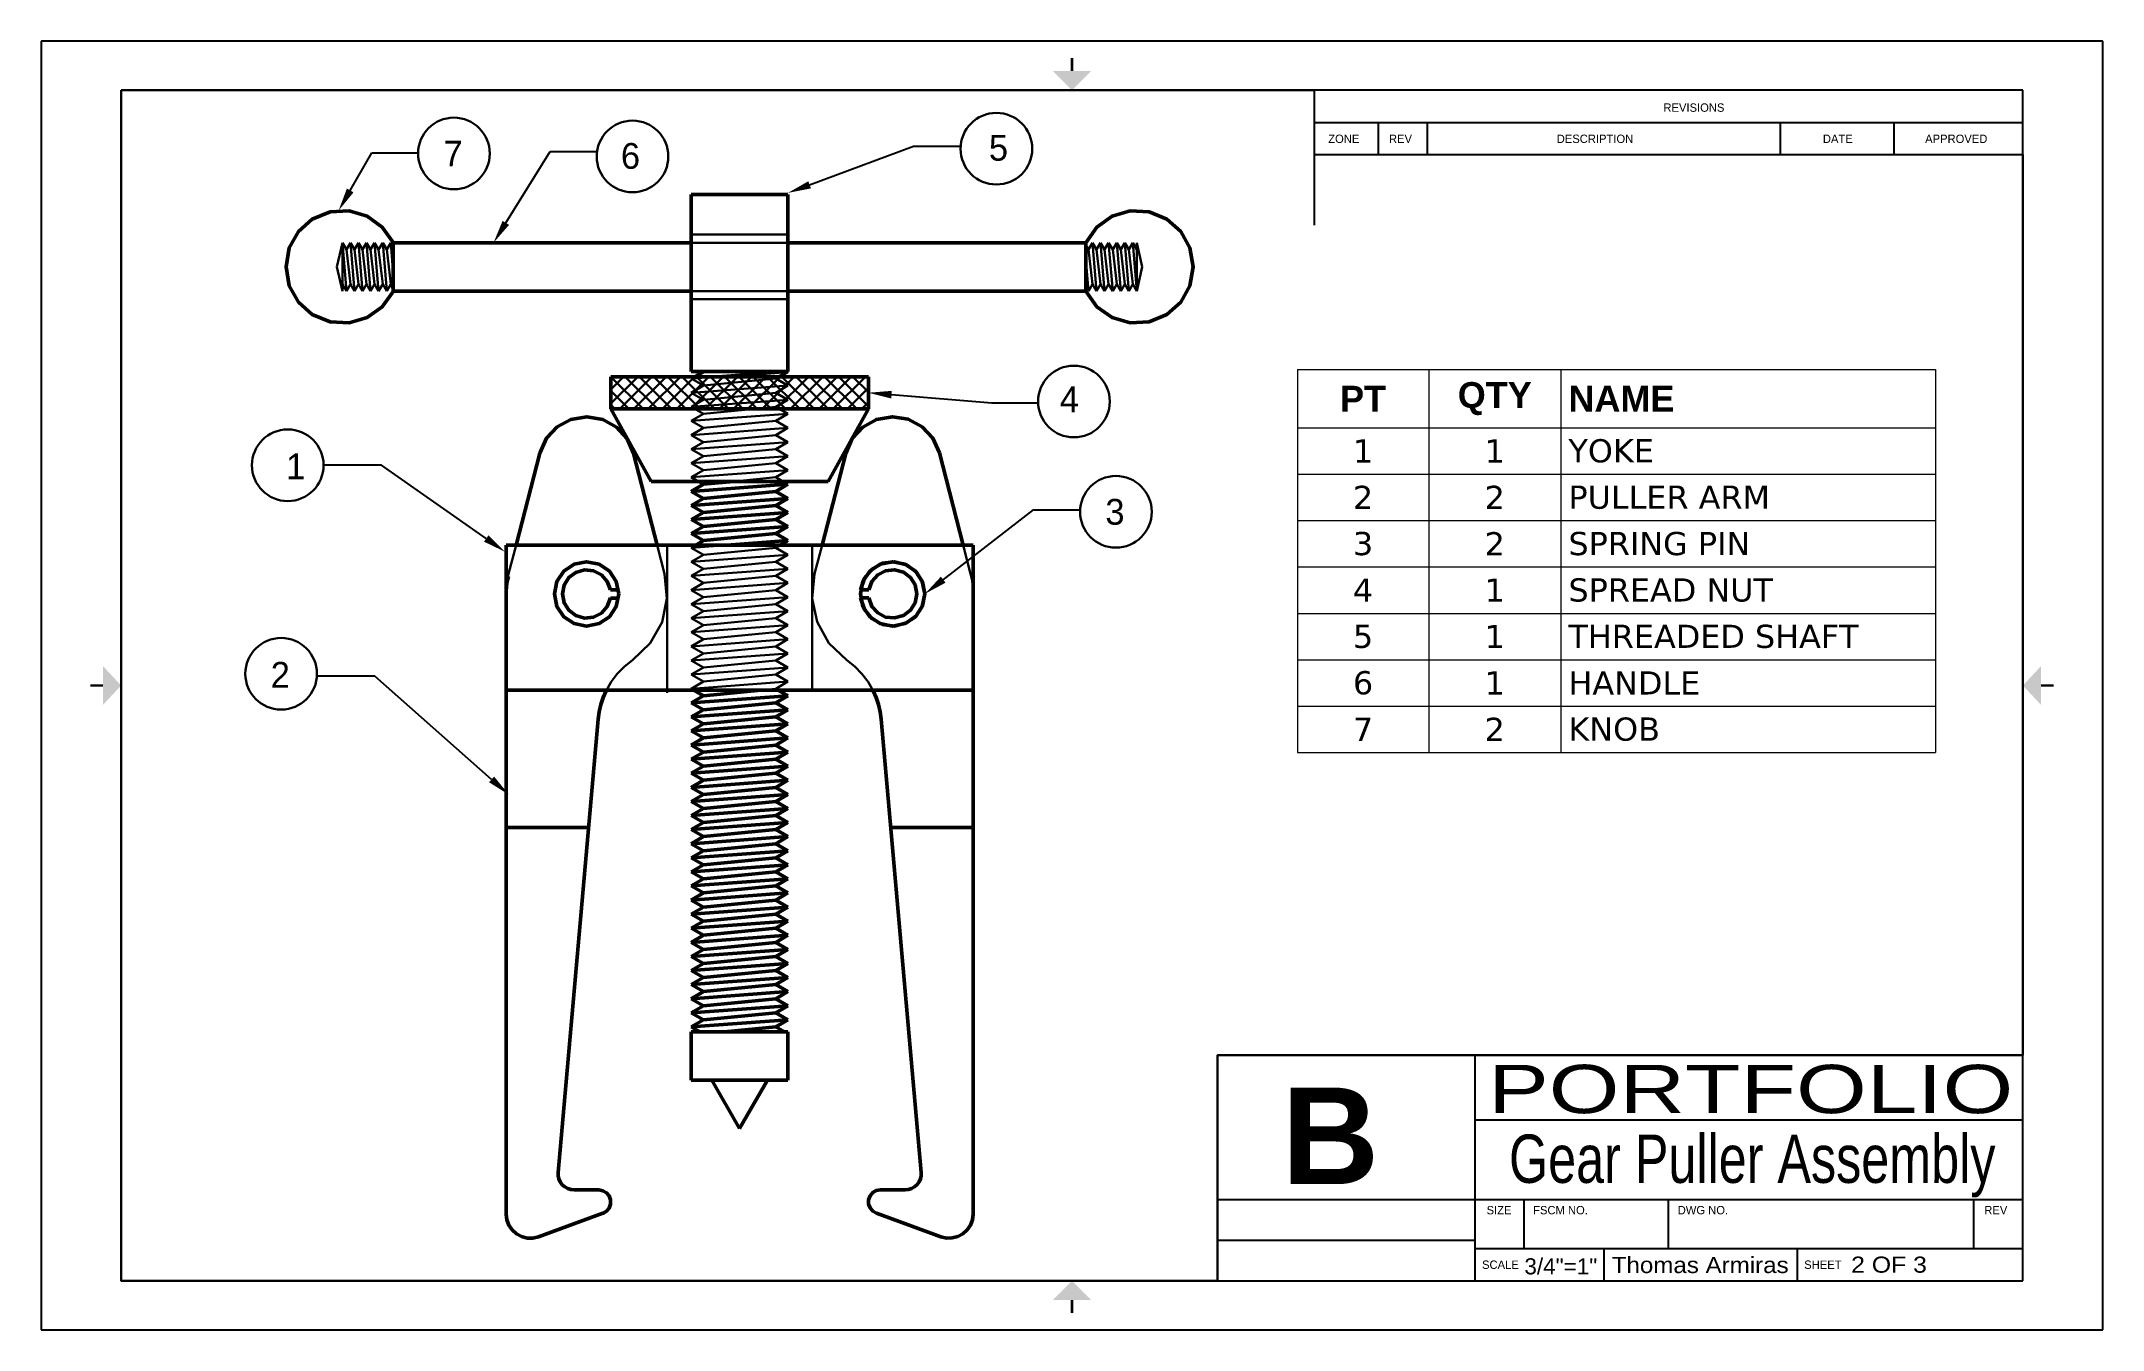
# Paper-space layout 'ASSEMBLY DRAWING' of a CAD drawing. Header units: millimetres, sheet in inches. Extents: x 0 to 16, y 0 to 10.
# The model-space entities are those that its viewports show. They can reach past a viewport. Long polylines and large blocks are cut down to what shows.
import ezdxf
from ezdxf import colors
from ezdxf.entities.mleader import LeaderData, LeaderLine
from ezdxf.enums import TextEntityAlignment as Align
from ezdxf.math import Vec2, Vec3

# ---------------------------------------------------------------- set-up
doc = ezdxf.new("R2010")
doc.units = ezdxf.units.MM
doc.header["$LTSCALE"] = 5
doc.header["$MEASUREMENT"] = 0
doc.linetypes.add('HIDDEN', pattern=[0.375, 0.25, -0.125])
doc.linetypes.add('HIDDEN2', pattern=[0.1875, 0.125, -0.0625])
doc.layers.get('0').update_dxf_attribs({"lineweight": 5})
for name, color, linetype, lineweight in [('CONSTRUCTION', 254, 'HIDDEN2', 5), ('HATCH', 4, 'Continuous', 30), ('OBJ', 5, 'Continuous', 50), ('TABLE', 1, 'Continuous', 30), ('TEXT', 250, 'Continuous', 30)]:
    doc.layers.add(name, color=color, linetype=linetype, lineweight=lineweight)
doc.layers.add('HID', color=7, linetype='HIDDEN', lineweight=30, true_color=0x00d1d1)
doc.layers.add('Title Block', color=7, linetype='Continuous')
doc.layers.add('VIEWPORT', color=250, linetype='Continuous')
doc.styles.add('Roman', font='stylu.ttf')
doc.styles.add('SANSSERIFBOLD', font='sasb____.pfb', dxfattribs={"height": 0.75})
doc.styles.add('SANSSERIFBOLDOBLIQUE', font='sasbo___.pfb', dxfattribs={"height": 0.375})
doc.styles.get("Standard").update_dxf_attribs({"font": 'verdana.ttf'})
doc.styles.add('style1', font='arial.ttf')

# ---------------------------------------------------------------- blocks, each defined once
blk = doc.blocks.new('ANSI B title block')
at = {"layer": 'Title Block'}
for p, q in [((16, 10), (0, 10)), ((0, 10), (0, 0)), ((16, 0), (16, 10)), ((15.38, 9.62), (0.62, 9.62)), ((0.62, 9.62), (0.62, 0.38)), ((9.88, 9.62), (9.88, 8.5727)), ((15.38, 0.38), (15.38, 9.62)), ((9.88, 9.37), (15.38, 9.37)), ((10.38, 9.12), (10.38, 9.37)), ((10.76, 9.12), (10.76, 9.37)), ((13.5, 9.12), (13.5, 9.37)), ((14.38, 9.12), (14.38, 9.37)), ((9.88, 9.12), (15.38, 9.12)), ((9.13, 2.13), (15.38, 2.13)), ((9.13, 0.38), (9.13, 2.13)), ((11.13, 0.38), (11.13, 2.13)), ((11.13, 1.63), (15.38, 1.63)), ((9.13, 1.01), (15.38, 1.01)), ((11.51, 0.63), (11.51, 1.01)), ((12.63, 0.63), (12.63, 1.01)), ((15, 0.63), (15, 1.01)), ((9.13, 0.695), (11.13, 0.695)), ((11.13, 0.63), (15.38, 0.63)), ((12.13, 0.38), (12.13, 0.63)), ((13.63, 0.38), (13.63, 0.63)), ((0.62, 0.38), (15.38, 0.38)), ((0, 0), (16, 0))]:
    blk.add_line(p, q, dxfattribs=at)
at = {"layer": 'Title Block', "const_width": 0.02}
for points in [[(8, 9.87), (8, 9.77)], [(0.38, 5), (0.48, 5)], [(15.62, 5), (15.52, 5)], [(8, 0.13), (8, 0.23)]]:
    blk.add_lwpolyline(points, dxfattribs=at)
at = {"layer": 'Title Block'}
for points in [[(7.85, 9.77), (8.15, 9.77), (8, 9.62)], [(0.48, 4.85), (0.48, 5.15), (0.62, 5)], [(15.52, 4.85), (15.52, 5.15), (15.38, 5)], [(7.85, 0.23), (8.15, 0.23), (8, 0.38)]]:
    blk.add_solid(points, dxfattribs=at)
at = {"color": 0, "style": 'Roman', "flags": 8}
for tag, p in [('FNAME', (-0.05, 6)), ('REVDATE', (-0.05, 3)), ('USER', (-0.05, 0))]:
    blk.add_attdef(tag, p, '', height=0.15, rotation=90, dxfattribs=at)
at = {"layer": 'Title Block', "style": 'Roman'}
for s, p in [('REVISIONS', (12.5902, 9.4525)), ('ZONE', (9.9887, 9.2103)), ('REV', (10.4601, 9.2103)), ('DESCRIPTION', (11.762, 9.2103)), ('DATE', (13.8277, 9.2103)), ('APPROVED', (14.6214, 9.2103)), ('SIZE', (11.2179, 0.8959)), ('FSCM NO.', (11.5789, 0.8959)), ('DWG NO.', (12.701, 0.8959)), ('REV', (15.0805, 0.8959)), ('SCALE', (11.1823, 0.4725)), ('SHEET', (13.6828, 0.4725))]:
    blk.add_text(s, height=0.065, dxfattribs=at).set_placement(p)
blk = doc.blocks.new('*T75')
at = {"layer": 'TABLE', "color": 0, "linetype": 'ByBlock', "lineweight": -2, "transparency": 16777216}
for p, q in [((0, 0), (4.954, 0)), ((0, 0), (0, -2.973)), ((1.021, 0), (1.021, -2.973)), ((2.044, 0), (2.044, -2.973)), ((4.954, 0), (4.954, -2.973)), ((0, -0.453), (4.954, -0.453)), ((0, -0.813), (4.954, -0.813)), ((0, -1.173), (4.954, -1.173)), ((0, -1.533), (4.954, -1.533)), ((0, -1.893), (4.954, -1.893)), ((0, -2.253), (4.954, -2.253)), ((0, -2.613), (4.954, -2.613)), ((0, -2.973), (4.954, -2.973))]:
    blk.add_line(p, q, dxfattribs=at)
at = {"layer": 'TABLE', "color": 0, "transparency": 16777216}
for s, insert, char_height, width, attachment_point in [('{\\fArial|b1|i0|c0|p34;PT}', (0.51, -0.227), 0.2, 0.90084, 5), ('{\\fArial|b1|i0|c0|p34;QTY}', (1.532, -0.227), 0.2, 0.90282, 5), ('{\\fArial|b1|i0|c0|p34;NAME}', (2.104, -0.227), 0.2, 2.79024, 4), ('1', (0.51, -0.633), 0.18, 0.90084, 5), ('1', (1.532, -0.633), 0.18, 0.90282, 5), ('YOKE', (2.104, -0.633), 0.18, 2.79024, 4), ('2', (0.51, -0.993), 0.18, 0.90084, 5), ('2', (1.532, -0.993), 0.18, 0.90282, 5), ('PULLER ARM', (2.104, -0.993), 0.18, 2.79024, 4), ('3', (0.51, -1.353), 0.18, 0.90084, 5), ('2', (1.532, -1.353), 0.18, 0.90282, 5), ('SPRING PIN', (2.104, -1.353), 0.18, 2.79024, 4), ('4', (0.51, -1.713), 0.18, 0.90084, 5), ('1', (1.532, -1.713), 0.18, 0.90282, 5), ('SPREAD NUT', (2.104, -1.713), 0.18, 2.79024, 4), ('5', (0.51, -2.073), 0.18, 0.90084, 5), ('1', (1.532, -2.073), 0.18, 0.90282, 5), ('THREADED SHAFT', (2.104, -2.073), 0.18, 2.79024, 4), ('6', (0.51, -2.433), 0.18, 0.90084, 5), ('1', (1.532, -2.433), 0.18, 0.90282, 5), ('HANDLE', (2.104, -2.433), 0.18, 2.79024, 4), ('7', (0.51, -2.793), 0.18, 0.90084, 5), ('2', (1.532, -2.793), 0.18, 0.90282, 5), ('KNOB', (2.104, -2.793), 0.18, 2.79024, 4)]:
    blk.add_mtext(s, dxfattribs=dict(at, insert=insert, char_height=char_height, width=width, attachment_point=attachment_point))

msp = doc.modelspace()

# ---------------------------------------------------------------- hatches: boundary and pattern name
at = {"layer": 'HATCH'}
h = msp.add_hatch(dxfattribs=at)
h.set_pattern_fill('ANSI37', color=256, scale=10)
h.set_pattern_definition([(45, (208.77, 49.6938), (-0.8838835, 0.8838835), []), (135, (208.77, 49.6938), (-0.8838835, -0.8838835), [])])
h.paths.add_polyline_path([(668.47, 7.16), (668.47, 3.16), (700.47, 3.16), (700.47, 7.16)])

# ---------------------------------------------------------------- linework, layer by layer
at = {"layer": 'CONSTRUCTION'}
for p, q in [((678.47, 6.92, 60), (678.47, 6.92, 60)), ((690.47, 2.55, 60), (688.96, 3.42, 60)), ((679.35, -5.84, 60), (678.47, -5.33, 60)), ((688.96, -5.33, 60), (683.77, -5.84, 60)), ((689.84, -5.84, 60), (688.96, -5.33, 60)), ((679.03, -13.76, 60), (678.47, -14.08, 60))]:
    msp.add_line(p, q, dxfattribs=at)
at = {"layer": 'HID'}
for p, q in [((634.47, 20.8, 60), (635.15, 23.8, 60)), ((635.15, 23.8, 60), (635.15, 17.8, 60)), ((635.15, 23.8, 60), (635.65, 22.94, 60)), ((635.15, 23.8, 60), (635.65, 17.8, 60)), ((636.15, 23.8, 60), (635.65, 22.94, 60)), ((636.15, 23.8, 60), (636.65, 22.94, 60)), ((636.15, 23.8, 60), (636.65, 17.8, 60)), ((637.15, 23.8, 60), (636.65, 22.94, 60)), ((637.15, 23.8, 60), (637.65, 22.94, 60)), ((637.15, 23.8, 60), (637.65, 17.8, 60)), ((638.15, 23.8, 60), (637.65, 22.94, 60)), ((638.15, 23.8, 60), (638.65, 22.94, 60)), ((638.15, 23.8, 60), (638.65, 17.8, 60)), ((639.15, 23.8, 60), (638.65, 22.94, 60)), ((639.15, 23.8, 60), (639.65, 22.94, 60)), ((639.15, 23.8, 60), (639.65, 17.8, 60)), ((640.15, 23.8, 60), (639.65, 22.94, 60)), ((640.15, 23.8, 60), (640.65, 22.94, 60)), ((640.15, 23.8, 60), (640.65, 17.8, 60)), ((641.15, 23.8, 60), (640.65, 22.94, 60)), ((641.15, 23.8, 60), (641.47, 23.24, 60)), ((641.15, 23.8, 60), (641.47, 19.91, 60)), ((678.47, 24.8, 60), (690.47, 24.8, 60)), ((678.47, 23.8, 60), (690.47, 23.8, 60)), ((727.47, 23.5, 60), (727.8, 22.94, 60)), ((728.3, 23.8, 60), (727.8, 22.94, 60)), ((728.3, 23.8, 60), (728.8, 22.94, 60)), ((728.3, 23.8, 60), (728.8, 17.8, 60)), ((729.3, 23.8, 60), (728.8, 22.94, 60)), ((729.3, 23.8, 60), (729.8, 22.94, 60)), ((729.3, 23.8, 60), (729.8, 17.8, 60)), ((730.3, 23.8, 60), (729.8, 22.94, 60)), ((730.3, 23.8, 60), (730.8, 22.94, 60)), ((730.3, 23.8, 60), (730.8, 17.8, 60)), ((731.3, 23.8, 60), (730.8, 22.94, 60)), ((731.3, 23.8, 60), (731.8, 22.94, 60)), ((731.3, 23.8, 60), (731.8, 17.8, 60)), ((732.3, 23.8, 60), (731.8, 22.94, 60)), ((732.3, 23.8, 60), (732.8, 22.94, 60)), ((732.3, 23.8, 60), (732.8, 17.8, 60)), ((733.3, 23.8, 60), (732.8, 22.94, 60)), ((733.3, 23.8, 60), (733.8, 22.94, 60)), ((733.3, 23.8, 60), (733.8, 17.8, 60)), ((734.47, 20.8, 60), (733.8, 23.8, 60)), ((733.8, 17.8, 60), (733.8, 23.8, 60)), ((634.47, 20.8, 60), (635.15, 17.8, 60)), ((635.65, 22.94, 60), (636.15, 18.67, 60)), ((636.65, 22.94, 60), (637.15, 18.67, 60)), ((637.65, 22.94, 60), (638.15, 18.67, 60)), ((638.65, 22.94, 60), (639.15, 18.67, 60)), ((639.65, 22.94, 60), (640.15, 18.67, 60)), ((640.65, 22.94, 60), (641.15, 18.67, 60)), ((727.47, 21.7, 60), (727.8, 17.8, 60)), ((727.8, 22.94, 60), (728.3, 18.67, 60)), ((728.8, 22.94, 60), (729.3, 18.67, 60)), ((729.8, 22.94, 60), (730.3, 18.67, 60)), ((730.8, 22.94, 60), (731.3, 18.67, 60)), ((731.8, 22.94, 60), (732.3, 18.67, 60)), ((732.8, 22.94, 60), (733.3, 18.67, 60)), ((734.47, 20.8, 60), (733.8, 17.8, 60)), ((635.15, 18.67, 60), (635.65, 17.8, 60)), ((636.15, 18.67, 60), (635.65, 17.8, 60)), ((636.15, 18.67, 60), (636.65, 17.8, 60)), ((637.15, 18.67, 60), (636.65, 17.8, 60)), ((637.15, 18.67, 60), (637.65, 17.8, 60)), ((638.15, 18.67, 60), (637.65, 17.8, 60)), ((638.15, 18.67, 60), (638.65, 17.8, 60)), ((639.15, 18.67, 60), (638.65, 17.8, 60)), ((639.15, 18.67, 60), (639.65, 17.8, 60)), ((640.15, 18.67, 60), (639.65, 17.8, 60)), ((640.15, 18.67, 60), (640.65, 17.8, 60)), ((641.15, 18.67, 60), (640.65, 17.8, 60)), ((727.47, 18.36, 60), (727.8, 17.8, 60)), ((728.3, 18.67, 60), (727.8, 17.8, 60)), ((728.3, 18.67, 60), (728.8, 17.8, 60)), ((729.3, 18.67, 60), (728.8, 17.8, 60)), ((729.3, 18.67, 60), (729.8, 17.8, 60)), ((730.3, 18.67, 60), (729.8, 17.8, 60)), ((730.3, 18.67, 60), (730.8, 17.8, 60)), ((731.3, 18.67, 60), (730.8, 17.8, 60)), ((731.3, 18.67, 60), (731.8, 17.8, 60)), ((732.3, 18.67, 60), (731.8, 17.8, 60)), ((732.3, 18.67, 60), (732.8, 17.8, 60)), ((733.3, 18.67, 60), (732.8, 17.8, 60)), ((733.3, 18.67, 60), (733.8, 17.8, 60)), ((690.47, 17.8, 60), (678.47, 17.8, 60)), ((678.47, 16.8, 60), (690.47, 16.8, 60)), ((679.99, 7.8, 60), (678.47, 6.92, 60)), ((678.9, 7.16, 60), (678.47, 6.92, 60)), ((681.81, 7.16, 60), (678.47, 6.92, 60)), ((681.81, 7.16, 60), (678.47, 6.92, 60)), ((679.99, 6.05, 60), (678.47, 6.92, 60)), ((679.99, 6.05, 60), (678.47, 6.92, 60)), ((679.99, 6.05, 60), (678.47, 5.17, 60)), ((690.47, 6.05, 60), (678.47, 5.17, 60)), ((679.99, 6.05, 60), (678.47, 5.17, 60)), ((690.47, 6.05, 60), (678.47, 5.17, 60)), ((679.99, 4.3, 60), (678.47, 5.17, 60)), ((679.99, 4.3, 60), (678.47, 5.17, 60)), ((688.96, 6.92, 60), (679.99, 6.05, 60)), ((688.96, 6.92, 60), (679.99, 6.05, 60)), ((688.96, 5.17, 60), (679.99, 4.3, 60)), ((688.96, 5.17, 60), (679.99, 4.3, 60)), ((684.51, 6.98, 60), (684.51, 6.98, 60)), ((690.47, 6.05, 60), (688.96, 6.92, 60)), ((690.47, 6.05, 60), (688.96, 6.92, 60)), ((690.47, 6.05, 60), (688.96, 5.17, 60)), ((690.47, 6.05, 60), (688.96, 5.17, 60)), ((690.47, 4.3, 60), (688.96, 5.17, 60)), ((690.47, 4.3, 60), (688.96, 5.17, 60)), ((679.99, 4.3, 60), (678.47, 3.42, 60)), ((690.47, 4.3, 60), (678.47, 3.42, 60)), ((679.99, 4.3, 60), (678.47, 3.42, 60)), ((690.47, 4.3, 60), (678.47, 3.42, 60)), ((679.99, 2.55, 60), (678.47, 3.42, 60)), ((679.99, 2.55, 60), (678.47, 3.42, 60)), ((688.96, 3.42, 60), (679.99, 2.55, 60)), ((688.96, 3.42, 60), (679.99, 2.55, 60)), ((690.47, 4.3, 60), (688.96, 3.42, 60)), ((690.47, 4.3, 60), (688.96, 3.42, 60)), ((690.47, 2.55, 60), (688.96, 3.42, 60)), ((679.99, 2.55, 60), (678.47, 1.67, 60)), ((690.47, 2.55, 60), (678.47, 1.67, 60)), ((679.99, 2.55, 60), (678.47, 1.67, 60)), ((690.47, 2.55, 60), (678.47, 1.67, 60)), ((679.99, 0.8, 60), (678.47, 1.67, 60)), ((679.99, 0.8, 60), (678.47, 1.67, 60)), ((679.99, 0.8, 60), (678.47, -0.08, 60)), ((690.47, 0.8, 60), (678.47, -0.08, 60)), ((679.99, 0.8, 60), (678.47, -0.08, 60)), ((690.47, 0.8, 60), (678.47, -0.08, 60)), ((688.96, 1.67, 60), (679.99, 0.8, 60)), ((688.96, 1.67, 60), (679.99, 0.8, 60)), ((690.47, 2.55, 60), (688.96, 1.67, 60)), ((690.47, 2.55, 60), (688.96, 1.67, 60)), ((690.47, 0.8, 60), (688.96, 1.67, 60)), ((690.47, 0.8, 60), (688.96, 1.67, 60)), ((690.47, 0.8, 60), (688.96, -0.08, 60)), ((690.47, 0.8, 60), (688.96, -0.08, 60)), ((679.99, -0.95, 60), (678.47, -0.08, 60)), ((679.99, -0.95, 60), (678.47, -0.08, 60)), ((679.99, -0.95, 60), (678.47, -1.83, 60)), ((690.47, -0.95, 60), (678.47, -1.83, 60)), ((679.99, -0.95, 60), (678.47, -1.83, 60)), ((690.47, -0.95, 60), (678.47, -1.83, 60)), ((679.99, -2.7, 60), (678.47, -1.83, 60)), ((679.99, -2.7, 60), (678.47, -1.83, 60)), ((688.96, -0.08, 60), (679.99, -0.95, 60)), ((688.96, -0.08, 60), (679.99, -0.95, 60)), ((688.96, -1.83, 60), (679.99, -2.7, 60)), ((688.96, -1.83, 60), (679.99, -2.7, 60)), ((690.47, -0.95, 60), (688.96, -0.08, 60)), ((690.47, -0.95, 60), (688.96, -0.08, 60)), ((690.47, -0.95, 60), (688.96, -1.83, 60)), ((690.47, -0.95, 60), (688.96, -1.83, 60)), ((690.47, -2.7, 60), (688.96, -1.83, 60)), ((690.47, -2.7, 60), (688.96, -1.83, 60)), ((679.99, -2.7, 60), (678.47, -3.58, 60)), ((690.47, -2.7, 60), (678.47, -3.58, 60)), ((679.99, -2.7, 60), (678.47, -3.58, 60)), ((690.47, -2.7, 60), (678.47, -3.58, 60)), ((679.99, -4.45, 60), (678.47, -3.58, 60)), ((679.99, -4.45, 60), (678.47, -3.58, 60)), ((679.99, -4.45, 60), (678.47, -5.33, 60)), ((690.47, -4.45, 60), (678.47, -5.33, 60)), ((679.99, -4.45, 60), (678.47, -5.33, 60)), ((690.47, -4.45, 60), (678.47, -5.33, 60)), ((688.96, -3.58, 60), (679.99, -4.45, 60)), ((688.96, -3.58, 60), (679.99, -4.45, 60)), ((690.47, -2.7, 60), (688.96, -3.58, 60)), ((690.47, -2.7, 60), (688.96, -3.58, 60)), ((690.47, -4.45, 60), (688.96, -3.58, 60)), ((690.47, -4.45, 60), (688.96, -3.58, 60)), ((690.47, -4.45, 60), (688.96, -5.33, 60)), ((690.47, -4.45, 60), (688.96, -5.33, 60)), ((679.35, -5.84, 60), (678.47, -5.33, 60)), ((688.96, -5.33, 60), (683.77, -5.84, 60)), ((689.84, -5.84, 60), (688.96, -5.33, 60)), ((656.71, -13.76, 60), (655.79, -17.32, 60)), ((674.24, -13.76, 60), (675.16, -17.31, 60)), ((679.03, -13.76, 60), (678.47, -14.08, 60)), ((682.89, -13.76, 60), (678.47, -14.08, 60)), ((679.99, -14.95, 60), (678.47, -14.08, 60)), ((679.99, -14.95, 60), (678.47, -14.08, 60)), ((679.99, -14.95, 60), (678.47, -15.83, 60)), ((690.47, -14.95, 60), (678.47, -15.83, 60)), ((679.99, -14.95, 60), (678.47, -15.83, 60)), ((690.47, -14.95, 60), (678.47, -15.83, 60)), ((688.96, -14.08, 60), (679.99, -14.95, 60)), ((688.96, -14.08, 60), (679.99, -14.95, 60)), ((689.52, -13.76, 60), (688.96, -14.08, 60)), ((690.47, -14.95, 60), (688.96, -14.08, 60)), ((690.47, -14.95, 60), (688.96, -14.08, 60)), ((690.47, -14.95, 60), (688.96, -15.83, 60)), ((690.47, -14.95, 60), (688.96, -15.83, 60)), ((694.71, -13.76, 60), (693.79, -17.31, 60)), ((712.24, -13.76, 60), (713.16, -17.31, 60)), ((679.99, -16.7, 60), (678.47, -15.83, 60)), ((679.99, -16.7, 60), (678.47, -15.83, 60)), ((679.99, -16.7, 60), (678.47, -17.58, 60)), ((690.47, -16.7, 60), (678.47, -17.58, 60)), ((679.99, -16.7, 60), (678.47, -17.58, 60)), ((690.47, -16.7, 60), (678.47, -17.58, 60)), ((679.99, -18.45, 60), (678.47, -17.58, 60)), ((679.99, -18.45, 60), (678.47, -17.58, 60)), ((688.96, -15.83, 60), (679.99, -16.7, 60)), ((688.96, -15.83, 60), (679.99, -16.7, 60)), ((688.96, -17.58, 60), (679.99, -18.45, 60)), ((688.96, -17.58, 60), (679.99, -18.45, 60)), ((690.47, -16.7, 60), (688.96, -15.83, 60)), ((690.47, -16.7, 60), (688.96, -15.83, 60)), ((690.47, -16.7, 60), (688.96, -17.58, 60)), ((690.47, -16.7, 60), (688.96, -17.58, 60)), ((690.47, -18.45, 60), (688.96, -17.58, 60)), ((690.47, -18.45, 60), (688.96, -17.58, 60)), ((679.99, -18.45, 60), (678.47, -19.33, 60)), ((690.47, -18.45, 60), (678.47, -19.33, 60)), ((679.99, -18.45, 60), (678.47, -19.33, 60)), ((690.47, -18.45, 60), (678.47, -19.33, 60)), ((679.99, -20.2, 60), (678.47, -19.33, 60)), ((679.99, -20.2, 60), (678.47, -19.33, 60)), ((679.99, -20.2, 60), (678.47, -21.08, 60)), ((690.47, -20.2, 60), (678.47, -21.08, 60)), ((679.99, -20.2, 60), (678.47, -21.08, 60)), ((690.47, -20.2, 60), (678.47, -21.08, 60)), ((688.96, -19.33, 60), (679.99, -20.2, 60)), ((688.96, -19.33, 60), (679.99, -20.2, 60)), ((690.47, -18.45, 60), (688.96, -19.33, 60)), ((690.47, -18.45, 60), (688.96, -19.33, 60)), ((690.47, -20.2, 60), (688.96, -19.33, 60)), ((690.47, -20.2, 60), (688.96, -19.33, 60)), ((690.47, -20.2, 60), (688.96, -21.08, 60)), ((690.47, -20.2, 60), (688.96, -21.08, 60)), ((699.48, -20.02, 60), (699.48, -19.61, 60)), ((679.99, -21.95, 60), (678.47, -21.08, 60)), ((679.99, -21.95, 60), (678.47, -21.08, 60)), ((679.99, -21.95, 60), (678.47, -22.83, 60)), ((690.47, -21.95, 60), (678.47, -22.83, 60)), ((679.99, -21.95, 60), (678.47, -22.83, 60)), ((690.47, -21.95, 60), (678.47, -22.83, 60)), ((679.99, -23.7, 60), (678.47, -22.83, 60)), ((679.99, -23.7, 60), (678.47, -22.83, 60)), ((688.96, -21.08, 60), (679.99, -21.95, 60)), ((688.96, -21.08, 60), (679.99, -21.95, 60)), ((688.96, -22.83, 60), (679.99, -23.7, 60)), ((688.96, -22.83, 60), (679.99, -23.7, 60)), ((690.47, -21.95, 60), (688.96, -21.08, 60)), ((690.47, -21.95, 60), (688.96, -21.08, 60)), ((690.47, -21.95, 60), (688.96, -22.83, 60)), ((690.47, -21.95, 60), (688.96, -22.83, 60)), ((690.47, -23.7, 60), (688.96, -22.83, 60)), ((690.47, -23.7, 60), (688.96, -22.83, 60)), ((679.99, -23.7, 60), (678.47, -24.58, 60)), ((690.47, -23.7, 60), (678.47, -24.58, 60)), ((679.99, -23.7, 60), (678.47, -24.58, 60)), ((690.47, -23.7, 60), (678.47, -24.58, 60)), ((679.99, -25.45, 60), (678.47, -24.58, 60)), ((679.99, -25.45, 60), (678.47, -24.58, 60)), ((679.99, -25.45, 60), (678.47, -26.33, 60)), ((690.47, -25.45, 60), (678.47, -26.33, 60)), ((679.99, -25.45, 60), (678.47, -26.33, 60)), ((690.47, -25.45, 60), (678.47, -26.33, 60)), ((688.96, -24.58, 60), (679.99, -25.45, 60)), ((688.96, -24.58, 60), (679.99, -25.45, 60)), ((690.47, -23.7, 60), (688.96, -24.58, 60)), ((690.47, -23.7, 60), (688.96, -24.58, 60)), ((690.47, -25.45, 60), (688.96, -24.58, 60)), ((690.47, -25.45, 60), (688.96, -24.58, 60)), ((690.47, -25.45, 60), (688.96, -26.33, 60)), ((690.47, -25.45, 60), (688.96, -26.33, 60)), ((679.99, -27.2, 60), (678.47, -26.33, 60)), ((679.99, -27.2, 60), (678.47, -26.33, 60)), ((679.99, -27.2, 60), (678.47, -28.08, 60)), ((690.47, -27.2, 60), (678.47, -28.08, 60)), ((679.99, -27.2, 60), (678.47, -28.08, 60)), ((690.47, -27.2, 60), (678.47, -28.08, 60)), ((679.99, -28.95, 60), (678.47, -28.08, 60)), ((679.99, -28.95, 60), (678.47, -28.08, 60)), ((688.96, -26.33, 60), (679.99, -27.2, 60)), ((688.96, -26.33, 60), (679.99, -27.2, 60)), ((688.96, -28.08, 60), (679.99, -28.95, 60)), ((688.96, -28.08, 60), (679.99, -28.95, 60)), ((690.47, -27.2, 60), (688.96, -26.33, 60)), ((690.47, -27.2, 60), (688.96, -26.33, 60)), ((690.47, -27.2, 60), (688.96, -28.08, 60)), ((690.47, -27.2, 60), (688.96, -28.08, 60)), ((690.47, -28.95, 60), (688.96, -28.08, 60)), ((690.47, -28.95, 60), (688.96, -28.08, 60)), ((679.99, -28.95, 60), (678.47, -29.83, 60)), ((690.47, -28.95, 60), (678.47, -29.83, 60)), ((679.99, -28.95, 60), (678.47, -29.83, 60)), ((690.47, -28.95, 60), (678.47, -29.83, 60)), ((679.99, -30.7, 60), (678.47, -29.83, 60)), ((679.99, -30.7, 60), (678.47, -31.58, 60)), ((690.47, -30.7, 60), (678.47, -31.58, 60)), ((688.96, -29.83, 60), (679.99, -30.7, 60)), ((690.47, -28.95, 60), (688.96, -29.83, 60)), ((690.47, -28.95, 60), (688.96, -29.83, 60)), ((690.47, -30.7, 60), (688.96, -29.83, 60)), ((690.47, -30.7, 60), (688.96, -31.58, 60)), ((678.78, -31.76, 60), (678.47, -31.58, 60)), ((688.96, -31.58, 60), (687.13, -31.76, 60)), ((689.27, -31.76, 60), (688.96, -31.58, 60))]:
    msp.add_line(p, q, dxfattribs=at)
at = {"layer": 'HID', "ltscale": 0.5}
msp.add_line((689.38, 7.16, 60), (688.96, 6.92, 60), dxfattribs=at)
at = {"layer": 'HID', "linetype": 'HIDDEN'}
for p, q in [((675.47, -13.76, 60), (675.48, -32.09, 60)), ((693.47, -31.76, 60), (693.47, -13.76, 60))]:
    msp.add_line(p, q, dxfattribs=at)
at = {"layer": 'HID'}
for centre, start, end in [((665.47, -19.82, 60), 165.5256, 180.0031), ((665.55, -20.04, 60), 166.1901, 180.6676), ((665.47, -19.82, 60), 304.6818, 14.4817), ((703.47, -19.81, 60), 165.5213, 235.3212), ((703.47, -19.81, 60), 0, 14.4775), ((676.85, -36.26, 60), 124.6818, 153.6896), ((692.09, -36.26, 60), 26.3135, 55.3212)]:
    msp.add_arc(centre, 10, start, end, dxfattribs=at)
at = {"layer": 'OBJ'}
for p, q in [((678.47, 29.8, 60), (690.47, 29.8, 60)), ((678.47, 7.8, 60), (678.47, 29.8, 60)), ((684.47, 29.99, 60), (684.47, 29.99, 60)), ((690.47, 29.8, 60), (690.47, 7.8, 60)), ((641.47, 23.8, 60), (641.47, 17.8, 60)), ((641.47, 23.8, 60), (641.47, 17.8, 60)), ((678.47, 23.8, 60), (641.47, 23.8, 60)), ((727.47, 23.8, 60), (690.47, 23.8, 60)), ((727.47, 23.8, 60), (727.47, 17.8, 60)), ((727.47, 23.8, 60), (727.47, 17.8, 60)), ((641.15, 18.67, 60), (641.47, 18.11, 60)), ((641.47, 17.8, 60), (678.47, 17.8, 60)), ((690.47, 17.8, 60), (727.47, 17.8, 60)), ((678.47, 7.8, 60), (690.47, 7.8, 60)), ((678.47, 7.8, 60), (690.47, 7.8, 60)), ((690.47, 7.8, 60), (689.38, 7.16, 60)), ((668.47, 3.16, 60), (668.47, 7.16, 60)), ((668.47, 7.16, 60), (700.47, 7.16, 60)), ((678.47, 6.92, 60), (678.47, 6.92, 60)), ((684.47, 7.16, 60), (684.47, 7.16, 60)), ((700.47, 7.16, 60), (700.47, 3.16, 60)), ((673.47, -5.84, 60), (668.47, 3.16, 60)), ((668.47, 3.16, 60), (700.47, 3.16, 60)), ((695.47, -5.84, 60), (700.47, 3.16, 60)), ((659.66, -2.32, 60), (656.71, -13.76, 60)), ((671.3, -2.37, 60), (674.24, -13.76, 60)), ((697.65, -2.37, 60), (694.71, -13.76, 60)), ((709.28, -2.31, 60), (712.24, -13.76, 60)), ((673.47, -5.84, 60), (695.47, -5.84, 60)), ((679.99, -6.2, 60), (678.47, -7.08, 60)), ((690.47, -6.2, 60), (678.47, -7.08, 60)), ((679.99, -7.95, 60), (678.47, -7.08, 60)), ((688.96, -7.08, 60), (679.99, -7.95, 60)), ((690.47, -6.2, 60), (688.96, -7.08, 60)), ((690.47, -7.95, 60), (688.96, -7.08, 60)), ((679.99, -7.95, 60), (678.47, -8.83, 60)), ((690.47, -7.95, 60), (678.47, -8.83, 60)), ((679.99, -9.7, 60), (678.47, -8.83, 60)), ((679.99, -9.7, 60), (678.47, -10.58, 60)), ((690.47, -9.7, 60), (678.47, -10.58, 60)), ((688.96, -8.83, 60), (679.99, -9.7, 60)), ((690.47, -7.95, 60), (688.96, -8.83, 60)), ((690.47, -9.7, 60), (688.96, -8.83, 60)), ((690.47, -9.7, 60), (688.96, -10.58, 60)), ((679.99, -11.45, 60), (678.47, -10.58, 60)), ((679.99, -11.45, 60), (678.47, -12.33, 60)), ((690.47, -11.45, 60), (678.47, -12.33, 60)), ((679.99, -13.2, 60), (678.47, -12.33, 60)), ((688.96, -10.58, 60), (679.99, -11.45, 60)), ((688.96, -12.33, 60), (679.99, -13.2, 60)), ((690.47, -11.45, 60), (688.96, -10.58, 60)), ((690.47, -11.45, 60), (688.96, -12.33, 60)), ((690.47, -13.2, 60), (688.96, -12.33, 60)), ((713.47, -13.76, 60), (655.47, -13.76, 60)), ((655.47, -13.76, 60), (655.48, -31.76, 60)), ((713.47, -31.76, 60), (713.47, -13.76, 60)), ((655.47, -19.82, 60), (655.48, -96.82, 60)), ((668.43, -19.32, 60), (669.44, -19.32, 60)), ((668.43, -20.32, 60), (669.44, -20.32, 60)), ((700.52, -19.31, 60), (699.51, -19.31, 60)), ((700.52, -20.31, 60), (699.51, -20.31, 60)), ((713.47, -19.81, 60), (713.47, -96.81, 60)), ((713.47, -31.76, 60), (655.48, -31.76, 60)), ((679.99, -32.45, 60), (678.47, -33.33, 60)), ((690.47, -32.45, 60), (678.47, -33.33, 60)), ((690.47, -32.45, 60), (688.96, -33.33, 60)), ((661.93, -91.64, 60), (666.89, -35.38, 60)), ((679.99, -34.2, 60), (678.47, -33.33, 60)), ((679.99, -34.2, 60), (678.47, -35.08, 60)), ((690.47, -34.2, 60), (678.47, -35.08, 60)), ((679.99, -35.95, 60), (678.47, -35.08, 60)), ((688.96, -33.33, 60), (679.99, -34.2, 60)), ((688.96, -35.08, 60), (679.99, -35.95, 60)), ((690.47, -34.2, 60), (688.96, -33.33, 60)), ((690.47, -34.2, 60), (688.96, -35.08, 60)), ((690.47, -35.95, 60), (688.96, -35.08, 60)), ((707.02, -91.64, 60), (702.06, -35.38, 60)), ((679.99, -35.95, 60), (678.47, -36.83, 60)), ((690.47, -35.95, 60), (678.47, -36.83, 60)), ((679.99, -37.7, 60), (678.47, -36.83, 60)), ((679.99, -37.7, 60), (678.47, -38.58, 60)), ((690.47, -37.7, 60), (678.47, -38.58, 60)), ((688.96, -36.83, 60), (679.99, -37.7, 60)), ((690.47, -35.95, 60), (688.96, -36.83, 60)), ((690.47, -37.7, 60), (688.96, -36.83, 60)), ((690.47, -37.7, 60), (688.96, -38.58, 60)), ((679.99, -39.45, 60), (678.47, -38.58, 60)), ((679.99, -39.45, 60), (678.47, -40.33, 60)), ((690.47, -39.45, 60), (678.47, -40.33, 60)), ((679.99, -41.2, 60), (678.47, -40.33, 60)), ((688.96, -38.58, 60), (679.99, -39.45, 60)), ((688.96, -40.33, 60), (679.99, -41.2, 60)), ((690.47, -39.45, 60), (688.96, -38.58, 60)), ((690.47, -39.45, 60), (688.96, -40.33, 60)), ((690.47, -41.2, 60), (688.96, -40.33, 60)), ((679.99, -41.2, 60), (678.47, -42.08, 60)), ((690.47, -41.2, 60), (678.47, -42.08, 60)), ((679.99, -42.95, 60), (678.47, -42.08, 60)), ((679.99, -42.95, 60), (678.47, -43.83, 60)), ((690.47, -42.95, 60), (678.47, -43.83, 60)), ((688.96, -42.08, 60), (679.99, -42.95, 60)), ((690.47, -41.2, 60), (688.96, -42.08, 60)), ((690.47, -42.95, 60), (688.96, -42.08, 60)), ((690.47, -42.95, 60), (688.96, -43.83, 60)), ((679.99, -44.7, 60), (678.47, -43.83, 60)), ((679.99, -44.7, 60), (678.47, -45.58, 60)), ((690.47, -44.7, 60), (678.47, -45.58, 60)), ((679.99, -46.45, 60), (678.47, -45.58, 60)), ((688.96, -43.83, 60), (679.99, -44.7, 60)), ((688.96, -45.58, 60), (679.99, -46.45, 60)), ((690.47, -44.7, 60), (688.96, -43.83, 60)), ((690.47, -44.7, 60), (688.96, -45.58, 60)), ((690.47, -46.45, 60), (688.96, -45.58, 60)), ((679.99, -46.45, 60), (678.47, -47.33, 60)), ((690.47, -46.45, 60), (678.47, -47.33, 60)), ((679.99, -48.2, 60), (678.47, -47.33, 60)), ((679.99, -48.2, 60), (678.47, -49.08, 60)), ((690.47, -48.2, 60), (678.47, -49.08, 60)), ((688.96, -47.33, 60), (679.99, -48.2, 60)), ((690.47, -46.45, 60), (688.96, -47.33, 60)), ((690.47, -48.2, 60), (688.96, -47.33, 60)), ((690.47, -48.2, 60), (688.96, -49.08, 60)), ((665.71, -48.82, 60), (655.48, -48.82, 60)), ((679.99, -49.95, 60), (678.47, -49.08, 60)), ((679.99, -49.95, 60), (678.47, -50.83, 60)), ((690.47, -49.95, 60), (678.47, -50.83, 60)), ((679.99, -51.7, 60), (678.47, -50.83, 60)), ((688.96, -49.08, 60), (679.99, -49.95, 60)), ((688.96, -50.83, 60), (679.99, -51.7, 60)), ((690.47, -49.95, 60), (688.96, -49.08, 60)), ((690.47, -49.95, 60), (688.96, -50.83, 60)), ((690.47, -51.7, 60), (688.96, -50.83, 60)), ((703.24, -48.81, 60), (713.47, -48.81, 60)), ((679.99, -51.7, 60), (678.47, -52.58, 60)), ((690.47, -51.7, 60), (678.47, -52.58, 60)), ((679.99, -53.45, 60), (678.47, -52.58, 60)), ((679.99, -53.45, 60), (678.47, -54.33, 60)), ((690.47, -53.45, 60), (678.47, -54.33, 60)), ((688.96, -52.58, 60), (679.99, -53.45, 60)), ((690.47, -51.7, 60), (688.96, -52.58, 60)), ((690.47, -53.45, 60), (688.96, -52.58, 60)), ((690.47, -53.45, 60), (688.96, -54.33, 60)), ((679.99, -55.2, 60), (678.47, -54.33, 60)), ((679.99, -55.2, 60), (678.47, -56.08, 60)), ((690.47, -55.2, 60), (678.47, -56.08, 60)), ((679.99, -56.95, 60), (678.47, -56.08, 60)), ((688.96, -54.33, 60), (679.99, -55.2, 60)), ((688.96, -56.08, 60), (679.99, -56.95, 60)), ((690.47, -55.2, 60), (688.96, -54.33, 60)), ((690.47, -55.2, 60), (688.96, -56.08, 60)), ((690.47, -56.95, 60), (688.96, -56.08, 60)), ((679.99, -56.95, 60), (678.47, -57.83, 60)), ((690.47, -56.95, 60), (678.47, -57.83, 60)), ((679.99, -58.7, 60), (678.47, -57.83, 60)), ((679.99, -58.7, 60), (678.47, -59.58, 60)), ((690.47, -58.7, 60), (678.47, -59.58, 60)), ((688.96, -57.83, 60), (679.99, -58.7, 60)), ((690.47, -56.95, 60), (688.96, -57.83, 60)), ((690.47, -58.7, 60), (688.96, -57.83, 60)), ((690.47, -58.7, 60), (688.96, -59.58, 60)), ((679.99, -60.45, 60), (678.47, -59.58, 60)), ((679.99, -60.45, 60), (678.47, -61.33, 60)), ((690.47, -60.45, 60), (678.47, -61.33, 60)), ((679.99, -62.2, 60), (678.47, -61.33, 60)), ((688.96, -59.58, 60), (679.99, -60.45, 60)), ((688.96, -61.33, 60), (679.99, -62.2, 60)), ((690.47, -60.45, 60), (688.96, -59.58, 60)), ((690.47, -60.45, 60), (688.96, -61.33, 60)), ((690.47, -62.2, 60), (688.96, -61.33, 60)), ((679.99, -62.2, 60), (678.47, -63.08, 60)), ((690.47, -62.2, 60), (678.47, -63.08, 60)), ((679.99, -63.95, 60), (678.47, -63.08, 60)), ((679.99, -63.95, 60), (678.47, -64.83, 60)), ((690.47, -63.95, 60), (678.47, -64.83, 60)), ((688.96, -63.08, 60), (679.99, -63.95, 60)), ((690.47, -62.2, 60), (688.96, -63.08, 60)), ((690.47, -63.95, 60), (688.96, -63.08, 60)), ((690.47, -63.95, 60), (688.96, -64.83, 60)), ((679.99, -65.7, 60), (678.47, -64.83, 60)), ((679.99, -65.7, 60), (678.47, -66.58, 60)), ((690.47, -65.7, 60), (678.47, -66.58, 60)), ((688.96, -64.83, 60), (679.99, -65.7, 60)), ((690.47, -65.7, 60), (688.96, -64.83, 60)), ((690.47, -65.7, 60), (688.96, -66.58, 60)), ((679.99, -67.45, 60), (678.47, -66.58, 60)), ((679.99, -67.45, 60), (678.47, -68.33, 60)), ((690.47, -67.45, 60), (678.47, -68.33, 60)), ((679.99, -69.2, 60), (678.47, -68.33, 60)), ((688.96, -66.58, 60), (679.99, -67.45, 60)), ((688.96, -68.33, 60), (679.99, -69.2, 60)), ((690.47, -67.45, 60), (688.96, -66.58, 60)), ((690.47, -67.45, 60), (688.96, -68.33, 60)), ((690.47, -69.2, 60), (688.96, -68.33, 60)), ((679.99, -69.2, 60), (678.47, -70.08, 60)), ((690.47, -69.2, 60), (678.47, -70.08, 60)), ((679.99, -70.95, 60), (678.47, -70.08, 60)), ((679.99, -70.95, 60), (678.47, -71.83, 60)), ((690.47, -70.95, 60), (678.47, -71.83, 60)), ((688.96, -70.08, 60), (679.99, -70.95, 60)), ((690.47, -69.2, 60), (688.96, -70.08, 60)), ((690.47, -70.95, 60), (688.96, -70.08, 60)), ((690.47, -70.95, 60), (688.96, -71.83, 60)), ((679.99, -72.7, 60), (678.47, -71.83, 60)), ((679.99, -72.7, 60), (678.47, -73.58, 60)), ((690.47, -72.7, 60), (678.47, -73.58, 60)), ((679.56, -74.2, 60), (678.47, -73.58, 60)), ((690.47, -74.2, 60), (678.47, -74.2, 60)), ((678.47, -80.2, 60), (678.47, -74.2, 60)), ((688.96, -71.83, 60), (679.99, -72.7, 60)), ((688.96, -73.58, 60), (682.55, -74.2, 60)), ((690.47, -72.7, 60), (688.96, -71.83, 60)), ((690.47, -72.7, 60), (688.96, -73.58, 60)), ((690.04, -74.2, 60), (688.96, -73.58, 60)), ((690.47, -74.2, 60), (690.47, -80.2, 60)), ((690.47, -80.2, 60), (678.47, -80.2, 60)), ((684.47, -86.2, 60), (681.01, -80.2, 60)), ((684.47, -86.2, 60), (687.94, -80.2, 60)), ((663.93, -93.82, 60), (666.98, -93.82, 60)), ((705.03, -93.81, 60), (701.97, -93.81, 60)), ((667.49, -96.72, 60), (659.51, -99.63, 60)), ((701.46, -96.72, 60), (709.45, -99.63, 60))]:
    msp.add_line(p, q, dxfattribs=at)
at = {"layer": 'OBJ', "ltscale": 0.5}
for p, q in [((678.9, 7.16, 60), (680.04, 7.8, 60)), ((681.81, 7.16, 60), (690.47, 7.8, 60)), ((689.38, 7.16, 60), (690.47, 7.8, 60)), ((679.99, -6.2, 60), (679.35, -5.84, 60)), ((679.99, -6.2, 60), (683.77, -5.84, 60)), ((690.47, -6.2, 60), (689.84, -5.84, 60)), ((679.03, -13.76, 60), (679.99, -13.2, 60)), ((682.89, -13.76, 60), (690.47, -13.2, 60)), ((689.52, -13.76, 60), (690.47, -13.2, 60)), ((678.78, -31.76, 60), (679.99, -32.45, 60)), ((679.99, -32.45, 60), (687.13, -31.76, 60)), ((689.27, -31.76, 60), (690.47, -32.45, 60))]:
    msp.add_line(p, q, dxfattribs=at)
at = {"layer": 'OBJ'}
for centre in [(665.47, -19.82, 60), (703.47, -19.81, 60), (703.47, -19.81, 60), (703.47, -19.81, 60)]:
    msp.add_circle(centre, 4, dxfattribs=at)
for centre, radius, start, end in [((635.15, 20.8, 60), 7, 25.3769, 334.6231), ((733.8, 20.8, 60), 7, 205.3769, 154.6231), ((665.47, -3.82, 60), 6, 13.9007, 165.5256), ((703.47, -3.81, 60), 6, 14.4775, 166.1024), ((665.47, -19.82, 60), 3, 9.5971, 350.409), ((703.47, -19.81, 60), 4, 187.1808, 172.8192), ((703.47, -19.81, 60), 3, 189.5941, 170.4059), ((703.47, -19.81, 60), 10, 0, 0.4621), ((676.85, -36.26, 60), 10, 153.6896, 174.9627), ((692.09, -36.26, 60), 10, 5.0404, 26.3135), ((663.93, -91.82, 60), 2, 174.9627, 270.0031), ((705.03, -91.81, 60), 2, 270, 5.0404), ((666.98, -95.32, 60), 1.5, 290.019, 90.0031), ((701.97, -95.31, 60), 1.5, 90, 249.984), ((658.48, -96.82, 60), 3, 180.0031, 290.019), ((710.47, -96.81, 60), 3, 249.984, 0)]:
    msp.add_arc(centre, radius, start, end, dxfattribs=at)

psp = doc.layouts.new('ASSEMBLY DRAWING')

# ---------------------------------------------------------------- linework, layer by layer
at = {"layer": 'TABLE'}
for centre in [(7.413, 9.166), (3.203, 9.129), (4.589, 9.106), (8.015, 7.204), (1.913, 6.709), (8.341, 6.348), (1.862, 5.091)]:
    psp.add_circle(centre, 0.278, dxfattribs=at)
at = {"layer": 'VIEWPORT'}
psp.add_lwpolyline([(0.62, 9.62), (9.88, 9.62), (9.88, 9.12), (15.38, 9.12), (15.38, 2.13), (9.13, 2.13), (9.13, 0.38), (0.62, 0.38)], close=True, dxfattribs=at)

# ---------------------------------------------------------------- block references
psp.add_blockref('*T75', (9.749, 7.453))
at = {"layer": 'Title Block'}
psp.add_blockref('ANSI B title block', (0, 0), dxfattribs=at)

# ---------------------------------------------------------------- texts
at = {"layer": 'TABLE', "char_height": 0.2, "attachment_point": 1, "style": 'Roman'}
for s, insert in [('7', (3.122, 9.228)), ('6', (4.499, 9.21)), ('5', (7.355, 9.273)), ('4', (7.905, 7.321)), ('1', (1.901, 6.801)), ('3', (8.259, 6.448)), ('2', (1.781, 5.183))]:
    psp.add_mtext_dynamic_manual_height_columns(s, width=1.23848, gutter_width=1, heights=[0], dxfattribs=dict(at, insert=insert))
at = {"layer": 'TEXT'}
for s, height, style, width, p, p2 in [('PORTFOLIO', 0.375, 'SANSSERIFBOLDOBLIQUE', 1.34598, (11.23, 1.681), (15.305, 1.681)), ('Gear Puller Assembly', 0.375, 'SANSSERIFBOLDOBLIQUE', 0.703303, (11.392, 1.14), (15.167, 1.14)), ('Thomas Armiras', 0.125, 'style1', 1.071543, (12.189, 0.44), (13.562, 0.44)), ('2 OF 3', 0.125, 'style1', 1.103101, (14.047, 0.443), (14.635, 0.443))]:
    psp.add_text(s, height=height, dxfattribs=dict(at, style=style, width=width)).set_placement(p, p2, align=Align.FIT)
at = {"layer": 'TEXT', "style": 'SANSSERIFBOLD'}
psp.add_text('B', height=0.75, dxfattribs=at).set_placement((10.005, 1.505), align=Align.MIDDLE)
at = {"layer": 'TEXT', "style": 'style1'}
psp.add_text('3/4"=1"', height=0.125, dxfattribs=at).set_placement((11.511, 0.43))

# ---------------------------------------------------------------- leaders
at = {"layer": 'TABLE'}
ml = psp.add_multileader_mtext('Standard', dxfattribs=at)
ml.set_content('', color=256)
ml.set_leader_properties()
ml.build(insert=Vec2(0, 0))
ml.multileader.update_dxf_attribs({"text_right_attachment_type": 6, "dogleg_length": 0.36, "arrow_head_size": 0.18})
ctx = ml.context
ctx.base_point, ctx.char_height, ctx.arrow_head_size, ctx.landing_gap_size, ctx.plane_origin = Vec3(2.926, 9.133), 0.18, 0.18, 0.09, Vec3(2.308, 8.686)
ctx.right_attachment = 6
notes = []
notes.append((ctx, [(0, (1, 1, 0), (2.566, 9.133), (1, 0), 0.36, [(0, [(2.308, 8.686)], 0, [])])]))
ctx.mtext.insert, ctx.mtext.flow_direction = Vec3(3.016, 9.223), 5
ml = psp.add_multileader_mtext('Standard', dxfattribs=at)
ml.set_content('', color=256)
ml.set_leader_properties()
ml.build(insert=Vec2(0, 0))
ml.multileader.update_dxf_attribs({"text_right_attachment_type": 6, "dogleg_length": 0.36, "arrow_head_size": 0.18})
ctx = ml.context
ctx.base_point, ctx.char_height, ctx.arrow_head_size, ctx.landing_gap_size, ctx.plane_origin = Vec3(4.309, 9.144), 0.18, 0.18, 0.09, Vec3(3.511, 8.437)
ctx.right_attachment = 6
notes.append((ctx, [(0, (1, 1, 0), (3.949, 9.144), (1, 0), 0.36, [(0, [(3.511, 8.437)], 0, [])])]))
ctx.mtext.insert, ctx.mtext.flow_direction = Vec3(4.399, 9.234), 5
ml = psp.add_multileader_mtext('Standard', dxfattribs=at)
ml.set_content('', color=256)
ml.set_leader_properties()
ml.build(insert=Vec2(0, 0))
ml.multileader.update_dxf_attribs({"text_right_attachment_type": 6, "dogleg_length": 0.36, "arrow_head_size": 0.18})
ctx = ml.context
ctx.base_point, ctx.char_height, ctx.arrow_head_size, ctx.landing_gap_size, ctx.plane_origin = Vec3(7.131, 9.186), 0.18, 0.18, 0.09, Vec3(5.795, 8.823)
ctx.right_attachment = 6
notes.append((ctx, [(0, (1, 1, 0), (6.771, 9.186), (1, 0), 0.36, [(0, [(5.795, 8.823)], 0, [])])]))
ctx.mtext.insert, ctx.mtext.flow_direction = Vec3(7.221, 9.276), 5
ml = psp.add_multileader_mtext('Standard', dxfattribs=at)
ml.set_content('', color=256)
ml.set_leader_properties()
ml.build(insert=Vec2(0, 0))
ml.multileader.update_dxf_attribs({"text_right_attachment_type": 6, "dogleg_length": 0.36, "arrow_head_size": 0.18})
ctx = ml.context
ctx.base_point, ctx.char_height, ctx.arrow_head_size, ctx.landing_gap_size, ctx.plane_origin = Vec3(7.739, 7.193), 0.18, 0.18, 0.09, Vec3(6.42, 7.272)
ctx.right_attachment = 6
notes.append((ctx, [(0, (1, 1, 0), (7.379, 7.193), (1, 0), 0.36, [(0, [(6.42, 7.272)], 0, [])])]))
ctx.mtext.insert, ctx.mtext.flow_direction = Vec3(7.829, 7.283), 5
ml = psp.add_multileader_mtext('Standard', dxfattribs=at)
ml.set_content('', color=256)
ml.set_leader_properties()
ml.build(insert=Vec2(0, 0))
ml.multileader.update_dxf_attribs({"text_right_attachment_type": 6, "dogleg_length": 0.36, "arrow_head_size": 0.18})
ctx = ml.context
ctx.base_point, ctx.char_height, ctx.arrow_head_size, ctx.landing_gap_size, ctx.plane_origin = Vec3(2.102, 6.801), 0.18, 0.18, 0.09, Vec3(3.601, 6.037)
ctx.right_attachment, ctx.text_align_type = 6, 2
notes.append((ctx, [(0, (1, 1, 0), (2.642, 6.711), (-1, 0), 0.36, [(0, [(3.601, 6.037)], 0, [])])]))
ctx.mtext.insert, ctx.mtext.alignment, ctx.mtext.flow_direction = Vec3(2.192, 6.891), 3, 5
ml = psp.add_multileader_mtext('Standard', dxfattribs=at)
ml.set_content('', color=256)
ml.set_leader_properties()
ml.build(insert=Vec2(0, 0))
ml.multileader.update_dxf_attribs({"text_right_attachment_type": 6, "dogleg_length": 0.36, "arrow_head_size": 0.18})
ctx = ml.context
ctx.base_point, ctx.char_height, ctx.arrow_head_size, ctx.landing_gap_size, ctx.plane_origin = Vec3(8.061, 6.364), 0.18, 0.18, 0.09, Vec3(6.858, 5.711)
ctx.right_attachment = 6
notes.append((ctx, [(0, (1, 1, 0), (7.701, 6.364), (1, 0), 0.36, [(0, [(6.858, 5.711)], 0, [])])]))
ctx.mtext.insert, ctx.mtext.flow_direction = Vec3(8.151, 6.454), 5
ml = psp.add_multileader_mtext('Standard', dxfattribs=at)
ml.set_content('', color=256)
ml.set_leader_properties()
ml.build(insert=Vec2(0, 0))
ml.multileader.update_dxf_attribs({"text_right_attachment_type": 6, "dogleg_length": 0.36, "arrow_head_size": 0.18})
ctx = ml.context
ctx.base_point, ctx.char_height, ctx.arrow_head_size, ctx.landing_gap_size, ctx.plane_origin = Vec3(2.05, 5.163), 0.18, 0.18, 0.09, Vec3(3.63, 4.152)
ctx.right_attachment, ctx.text_align_type = 6, 2
notes.append((ctx, [(0, (1, 1, 0), (2.59, 5.073), (-1, 0), 0.36, [(0, [(3.63, 4.152)], 0, [])])]))
ctx.mtext.insert, ctx.mtext.alignment, ctx.mtext.flow_direction = Vec3(2.14, 5.253), 3, 5
for ctx, leaders in notes:
    for number, flags, end, landing, length, lines in leaders:
        leader = LeaderData()
        leader.index, (leader.has_last_leader_line, leader.has_dogleg_vector, leader.attachment_direction) = number, flags
        leader.last_leader_point, leader.dogleg_vector, leader.dogleg_length = Vec3(end), Vec3(landing), length
        for number, points, colour, breaks in lines:
            line = LeaderLine()
            line.index, line.vertices, line.color, line.breaks = number, Vec3.list(points), colors.encode_raw_color(colour), breaks
            leader.lines.append(line)
        ctx.leaders.append(leader)

# ---------------------------------------------------------------- viewports
at = {"layer": 'VIEWPORT'}
vp = psp.add_viewport(center=(8, 5), size=(14.76, 9.24), view_center_point=(725.748, -31.185), view_height=147.84, dxfattribs=at)
vp.dxf.flags = 0x10000  # cut along an outline
vp.dxf.clipping_boundary_handle = psp.add_lwpolyline([(0.62, 9.62), (9.88, 9.62), (9.88, 9.12), (15.38, 9.12), (15.38, 2.13), (9.13, 2.13), (9.13, 0.38), (0.62, 0.38)], format="xyb", close=True, dxfattribs={"invisible": 1}).dxf.handle

doc.saveas('drawing.dxf')
